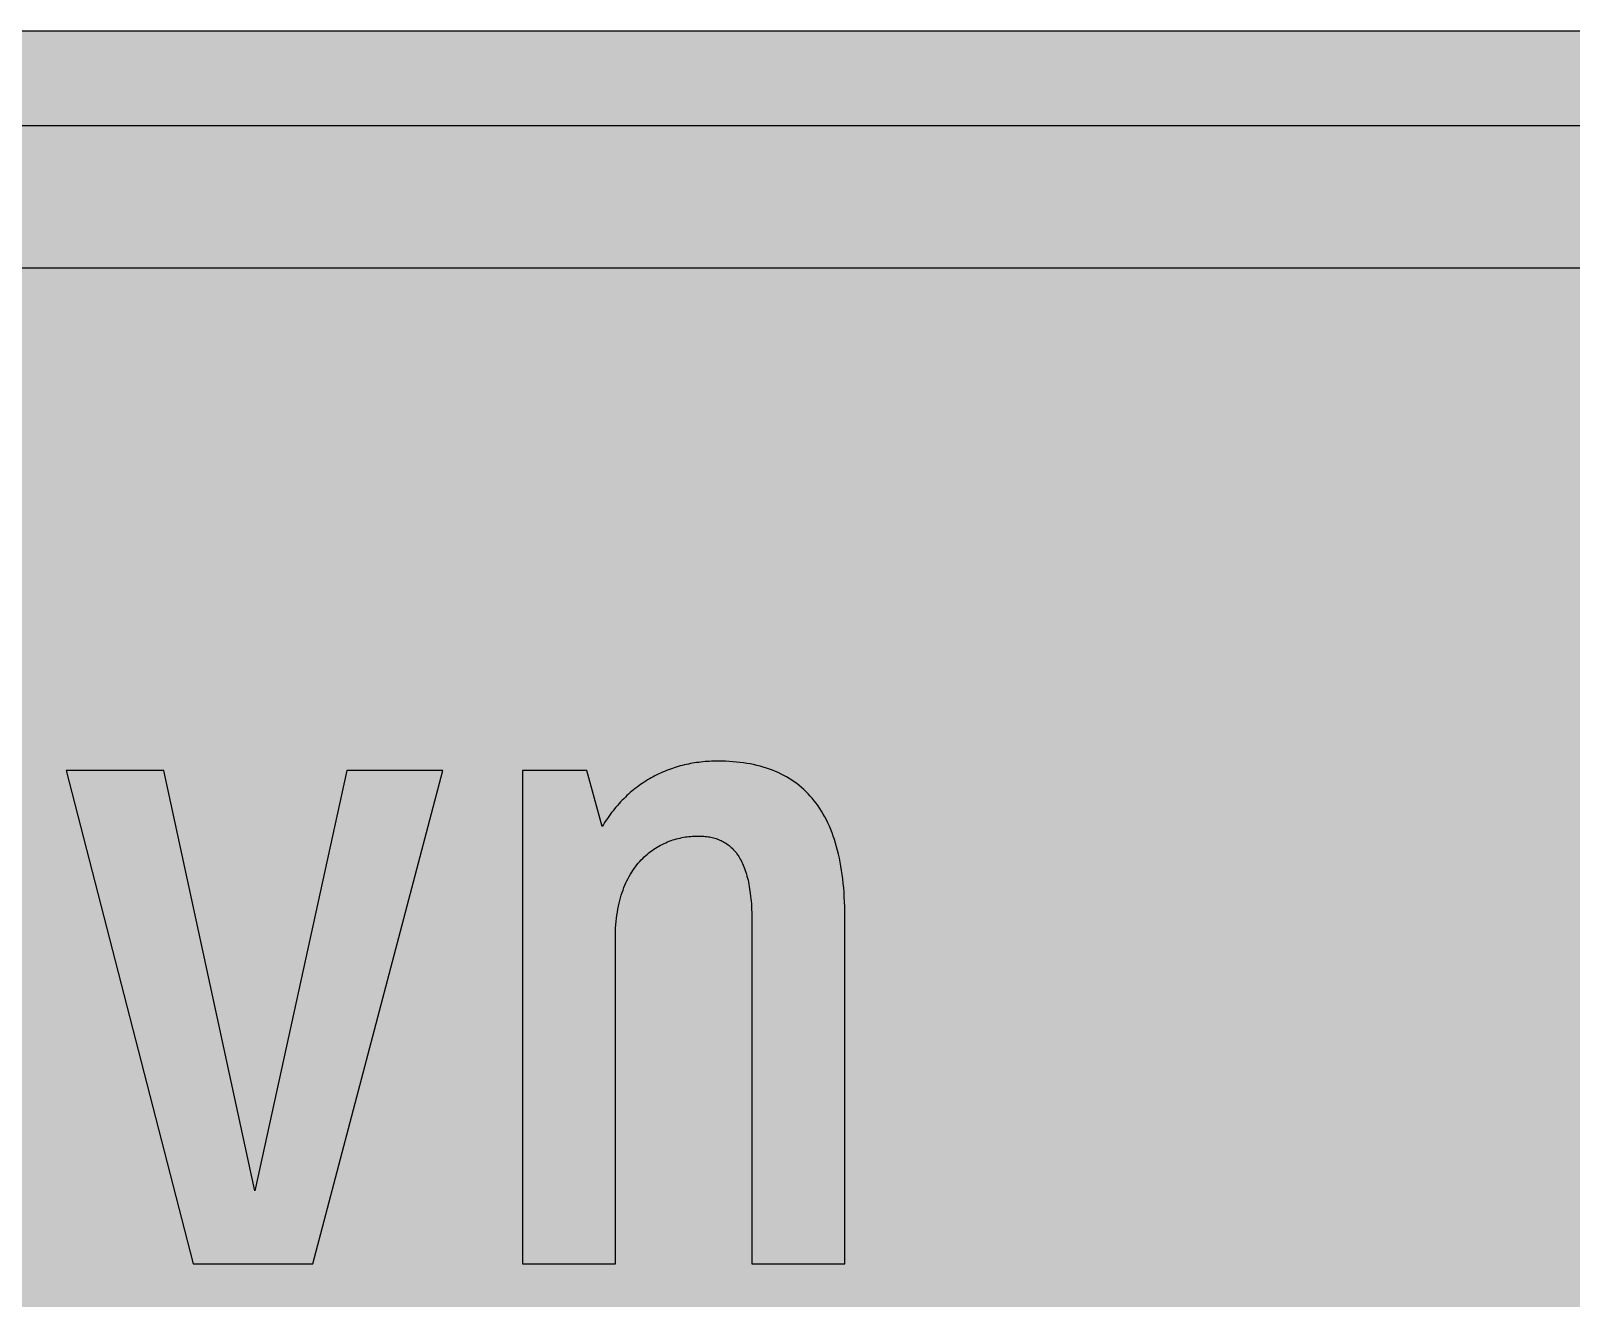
# Model space of a CAD drawing. Header units: millimetres. Extents: x 0 to 212, y 0 to 159.
# Drawn here: x 92.4 to 149.7, y 111.7 to 158.8 of the extents above; entities that cross this region are included whole.
import ezdxf

# ---------------------------------------------------------------- set-up
doc = ezdxf.new("R2010")
doc.units = ezdxf.units.MM

msp = doc.modelspace()

# ---------------------------------------------------------------- hatches: boundary and pattern name
for color, points in [(254, [(14.1633, 0.0536), (13.9878, 0.0533), (13.8125, 0.0559), (13.6373, 0.061), (13.462, 0.0686), (13.2893, 0.0787), (13.114, 0.0914), (12.9413, 0.1041), (12.7686, 0.1219), (12.5959, 0.1397), (12.4231, 0.16), (12.2504, 0.1829), (12.0777, 0.2057), (11.9075, 0.2337), (11.7373, 0.2616), (11.5672, 0.2921), (11.397, 0.3251), (11.2268, 0.3607), (11.0592, 0.3988), (10.8915, 0.4369), (10.7239, 0.4775), (10.5562, 0.5207), (10.3886, 0.5664), (10.2235, 0.6121), (10.0584, 0.6629), (9.8933, 0.7137), (9.7307, 0.7671), (9.5682, 0.8204), (9.4056, 0.8788), (9.2431, 0.9373), (9.083, 0.9982), (8.923, 1.0617), (8.763, 1.1252), (8.6055, 1.1938), (8.4455, 1.2624), (8.2906, 1.331), (8.1331, 1.4046), (7.9781, 1.4783), (7.8232, 1.5545), (7.6708, 1.6332), (7.5184, 1.7145), (7.366, 1.7958), (7.2161, 1.8796), (7.0663, 1.966), (6.919, 2.0523), (6.7716, 2.1438), (6.6243, 2.2352), (6.4795, 2.3266), (6.3348, 2.4232), (6.19, 2.5197), (6.0477, 2.6187), (5.908, 2.7178), (5.7683, 2.8194), (5.6286, 2.9235), (5.4915, 3.0302), (5.3543, 3.1369), (5.2197, 3.2461), (5.0851, 3.3579), (4.953, 3.4722), (4.8209, 3.5865), (4.6914, 3.7033), (4.5644, 3.8202), (4.4348, 3.9395), (4.3104, 4.0615), (4.1859, 4.1859), (4.0615, 4.3104), (3.9395, 4.4348), (3.8202, 4.5618), (3.7033, 4.6914), (3.5865, 4.8209), (3.4722, 4.953), (3.3579, 5.0851), (3.2487, 5.2197), (3.1369, 5.3543), (3.0302, 5.4915), (2.9235, 5.6286), (2.8194, 5.7683), (2.7178, 5.908), (2.6187, 6.0477), (2.5197, 6.19), (2.4232, 6.3348), (2.3266, 6.477), (2.2352, 6.6243), (2.1438, 6.7691), (2.0523, 6.919), (1.966, 7.0663), (1.8796, 7.2161), (1.7958, 7.366), (1.7145, 7.5184), (1.6332, 7.6708), (1.5545, 7.8232), (1.4783, 7.9781), (1.4046, 8.1331), (1.331, 8.2906), (1.2598, 8.4455), (1.1913, 8.603), (1.1252, 8.763), (1.0592, 8.923), (0.9982, 9.083), (0.9373, 9.2431), (0.8763, 9.4056), (0.8204, 9.5682), (0.7645, 9.7307), (0.7112, 9.8933), (0.6604, 10.0584), (0.6121, 10.2235), (0.5639, 10.3911), (0.5207, 10.5562), (0.4775, 10.7239), (0.4343, 10.8915), (0.3962, 11.0592), (0.3607, 11.2268), (0.3251, 11.397), (0.2921, 11.5672), (0.2616, 11.7373), (0.2311, 11.9075), (0.2057, 12.0802), (0.1803, 12.2504), (0.1575, 12.4231), (0.1372, 12.5959), (0.1194, 12.7686), (0.1041, 12.9413), (0.0889, 13.1166), (0.0787, 13.2893), (0.0686, 13.4645), (0.061, 13.6373), (0.0559, 13.8125), (0.0508, 13.9878), (0.0508, 14.163), (0.0522, 144.6925), (0.0508, 144.8664), (0.0559, 145.0416), (0.061, 145.2169), (0.0686, 145.3896), (0.0787, 145.5649), (0.0889, 145.7376), (0.1041, 145.9128), (0.1194, 146.0856), (0.1372, 146.2583), (0.1575, 146.431), (0.1803, 146.6037), (0.2057, 146.7739), (0.2311, 146.9466), (0.2616, 147.1168), (0.2921, 147.287), (0.3251, 147.4572), (0.3607, 147.6248), (0.3962, 147.795), (0.4343, 147.9626), (0.4775, 148.1303), (0.5207, 148.2979), (0.5639, 148.463), (0.6121, 148.6281), (0.6604, 148.7932), (0.7112, 148.9583), (0.7645, 149.1234), (0.8204, 149.286), (0.8763, 149.4485), (0.9373, 149.6111), (0.9982, 149.7711), (1.0592, 149.9311), (1.1252, 150.0911), (1.1913, 150.2486), (1.2598, 150.4061), (1.331, 150.5636), (1.4046, 150.7185), (1.4783, 150.876), (1.5545, 151.0284), (1.6332, 151.1833), (1.7145, 151.3357), (1.7958, 151.4856), (1.8796, 151.638), (1.966, 151.7879), (2.0523, 151.9352), (2.1438, 152.0825), (2.2352, 152.2298), (2.3266, 152.3746), (2.4232, 152.5194), (2.5197, 152.6616), (2.6187, 152.8039), (2.7178, 152.9461), (2.8194, 153.0858), (2.9235, 153.2255), (3.0302, 153.3627), (3.1369, 153.4973), (3.2487, 153.6344), (3.3579, 153.7665), (3.4722, 153.8986), (3.5865, 154.0307), (3.7033, 154.1602), (3.8202, 154.2898), (3.9395, 154.4168), (4.0615, 154.5438), (4.1859, 154.6682), (4.3104, 154.7901), (4.4348, 154.9121), (4.5644, 155.034), (4.6914, 155.1508), (4.8209, 155.2677), (4.953, 155.382), (5.0851, 155.4937), (5.2197, 155.6055), (5.3543, 155.7147), (5.4915, 155.8239), (5.6286, 155.9281), (5.7683, 156.0322), (5.908, 156.1338), (6.0477, 156.2354), (6.19, 156.3345), (6.3348, 156.431), (6.4795, 156.525), (6.6243, 156.6189), (6.7716, 156.7104), (6.919, 156.7993), (7.0663, 156.8882), (7.2161, 156.9745), (7.366, 157.0584), (7.5184, 157.1396), (7.6708, 157.2209), (7.8232, 157.2971), (7.9781, 157.3733), (8.1331, 157.4495), (8.2906, 157.5206), (8.4455, 157.5918), (8.6055, 157.6603), (8.763, 157.7289), (8.923, 157.7924), (9.083, 157.8559), (9.2431, 157.9169), (9.4056, 157.9753), (9.5682, 158.0337), (9.7307, 158.0871), (9.8933, 158.1404), (10.0584, 158.1912), (10.2235, 158.242), (10.3886, 158.2877), (10.5562, 158.3334), (10.7239, 158.3766), (10.8915, 158.4173), (11.0592, 158.4579), (11.2268, 158.4935), (11.397, 158.529), (11.5672, 158.562), (11.7373, 158.5925), (11.9075, 158.6205), (12.0777, 158.6484), (12.2504, 158.6713), (12.4231, 158.6941), (12.5959, 158.7144), (12.7686, 158.7322), (12.9413, 158.75), (13.114, 158.7627), (13.2893, 158.7754), (13.462, 158.7856), (13.6373, 158.7932), (13.8125, 158.7983), (13.9878, 158.8008), (14.163, 158.8033), (197.6078, 158.8036), (197.7822, 158.8008), (197.9574, 158.7983), (198.1327, 158.7932), (198.3054, 158.7856), (198.4807, 158.7754), (198.6534, 158.7627), (198.8287, 158.75), (199.0014, 158.7322), (199.1741, 158.7144), (199.3468, 158.6941), (199.5195, 158.6713), (199.6897, 158.6484), (199.8624, 158.6205), (200.0326, 158.5925), (200.2028, 158.562), (200.373, 158.529), (200.5432, 158.4935), (200.7108, 158.4579), (200.8784, 158.4173), (201.0461, 158.3766), (201.2137, 158.3334), (201.3788, 158.2877), (201.5465, 158.242), (201.7116, 158.1912), (201.8767, 158.1404), (202.0392, 158.0871), (202.2018, 158.0337), (202.3643, 157.9753), (202.5269, 157.9169), (202.6869, 157.8559), (202.8469, 157.7924), (203.007, 157.7289), (203.167, 157.6603), (203.3245, 157.5918), (203.4794, 157.5206), (203.6369, 157.4495), (203.7918, 157.3733), (203.9468, 157.2971), (204.0992, 157.2209), (204.2516, 157.1396), (204.404, 157.0584), (204.5538, 156.9745), (204.7037, 156.8882), (204.8535, 156.7993), (205.0009, 156.7104), (205.1456, 156.6189), (205.293, 156.525), (205.4352, 156.431), (205.58, 156.3345), (205.7222, 156.2354), (205.8619, 156.1338), (206.0016, 156.0322), (206.1413, 155.9281), (206.2785, 155.8239), (206.4156, 155.7147), (206.5503, 155.6055), (206.6849, 155.4937), (206.817, 155.382), (206.949, 155.2677), (207.0786, 155.1508), (207.2081, 155.034), (207.3351, 154.9121), (207.4596, 154.7901), (207.584, 154.6682), (207.7085, 154.5438), (207.8304, 154.4168), (207.9498, 154.2898), (208.0666, 154.1602), (208.1835, 154.0307), (208.2978, 153.8986), (208.4121, 153.7665), (208.5238, 153.6344), (208.6331, 153.4973), (208.7397, 153.3627), (208.8464, 153.2255), (208.9506, 153.0858), (209.0522, 152.9461), (209.1512, 152.8039), (209.2503, 152.6616), (209.3468, 152.5194), (209.4433, 152.3746), (209.5348, 152.2298), (209.6262, 152.0825), (209.7176, 151.9352), (209.804, 151.7879), (209.8904, 151.638), (209.9742, 151.4856), (210.0555, 151.3357), (210.1367, 151.1833), (210.2155, 151.0284), (210.2917, 150.876), (210.3653, 150.7185), (210.439, 150.5636), (210.5076, 150.4061), (210.5762, 150.2486), (210.6447, 150.0911), (210.7082, 149.9311), (210.7717, 149.7711), (210.8327, 149.6111), (210.8911, 149.4485), (210.9495, 149.286), (211.0029, 149.1234), (211.0562, 148.9583), (211.107, 148.7932), (211.1578, 148.6281), (211.2035, 148.463), (211.2493, 148.2979), (211.2924, 148.1303), (211.3331, 147.9626), (211.3712, 147.795), (211.4093, 147.6248), (211.4448, 147.4572), (211.4779, 147.287), (211.5083, 147.1168), (211.5363, 146.9466), (211.5642, 146.7739), (211.5871, 146.6037), (211.6099, 146.431), (211.6303, 146.2583), (211.648, 146.0856), (211.6658, 145.9128), (211.6785, 145.7376), (211.6912, 145.5649), (211.7014, 145.3896), (211.709, 145.2169), (211.7141, 145.0416), (211.7166, 144.8664), (211.7166, 144.6911), (211.7189, 14.1647), (211.7166, 13.9878), (211.7141, 13.8125), (211.709, 13.6373), (211.7014, 13.4645), (211.6912, 13.2893), (211.6785, 13.1166), (211.6658, 12.9413), (211.648, 12.7686), (211.6303, 12.5959), (211.6099, 12.4231), (211.5871, 12.2504), (211.5642, 12.0802), (211.5363, 11.9075), (211.5083, 11.7373), (211.4779, 11.5672), (211.4448, 11.397), (211.4093, 11.2268), (211.3712, 11.0592), (211.3331, 10.8915), (211.2924, 10.7239), (211.2493, 10.5562), (211.2035, 10.3911), (211.1578, 10.2235), (211.107, 10.0584), (211.0562, 9.8933), (211.0029, 9.7307), (210.9495, 9.5682), (210.8911, 9.4056), (210.8327, 9.2431), (210.7717, 9.083), (210.7082, 8.923), (210.6447, 8.763), (210.5762, 8.603), (210.5076, 8.4455), (210.439, 8.2906), (210.3653, 8.1331), (210.2917, 7.9781), (210.2155, 7.8232), (210.1367, 7.6708), (210.0555, 7.5184), (209.9742, 7.366), (209.8904, 7.2161), (209.804, 7.0663), (209.7176, 6.919), (209.6262, 6.7691), (209.5348, 6.6243), (209.4433, 6.477), (209.3468, 6.3348), (209.2503, 6.19), (209.1512, 6.0477), (209.0522, 5.908), (208.9506, 5.7683), (208.8464, 5.6286), (208.7397, 5.4915), (208.6331, 5.3543), (208.5238, 5.2197), (208.4121, 5.0851), (208.2978, 4.953), (208.1835, 4.8209), (208.0666, 4.6914), (207.9498, 4.5618), (207.8304, 4.4348), (207.7085, 4.3104), (207.584, 4.1859), (207.4596, 4.0615), (207.3351, 3.9395), (207.2081, 3.8202), (207.0786, 3.7033), (206.949, 3.5865), (206.817, 3.4722), (206.6849, 3.3579), (206.5503, 3.2461), (206.4156, 3.1369), (206.2785, 3.0302), (206.1413, 2.9235), (206.0016, 2.8194), (205.8619, 2.7178), (205.7222, 2.6187), (205.58, 2.5197), (205.4352, 2.4232), (205.293, 2.3266), (205.1456, 2.2352), (205.0009, 2.1438), (204.8535, 2.0523), (204.7037, 1.966), (204.5538, 1.8796), (204.404, 1.7958), (204.2516, 1.7145), (204.0992, 1.6332), (203.9468, 1.5545), (203.7918, 1.4783), (203.6369, 1.4046), (203.4794, 1.331), (203.3245, 1.2624), (203.167, 1.1938), (203.007, 1.1252), (202.8469, 1.0617), (202.6869, 0.9982), (202.5269, 0.9373), (202.3643, 0.8788), (202.2018, 0.8204), (202.0392, 0.7671), (201.8767, 0.7137), (201.7116, 0.6629), (201.5465, 0.6121), (201.3788, 0.5664), (201.2137, 0.5207), (201.0461, 0.4775), (200.8784, 0.4369), (200.7108, 0.3988), (200.5432, 0.3607), (200.373, 0.3251), (200.2028, 0.2921), (200.0326, 0.2616), (199.8624, 0.2337), (199.6897, 0.2057), (199.5195, 0.1829), (199.3468, 0.16), (199.1741, 0.1397), (199.0014, 0.1219), (198.8287, 0.1041), (198.6534, 0.0914), (198.4807, 0.0787), (198.3054, 0.0686), (198.1327, 0.061), (197.9574, 0.0559), (197.7822, 0.0533), (197.6069, 0.0533)]), (59, [(14.1633, 3.5814), (13.8887, 3.5839), (13.6169, 3.5941), (13.3477, 3.6119), (13.081, 3.6347), (12.8143, 3.6652), (12.5501, 3.7008), (12.2885, 3.7465), (12.0294, 3.7948), (11.7729, 3.8506), (11.5164, 3.9141), (11.2649, 3.9827), (11.016, 4.0564), (10.7671, 4.1351), (10.5232, 4.2215), (10.2819, 4.3129), (10.0432, 4.412), (9.8069, 4.5161), (9.5733, 4.6228), (9.3447, 4.7371), (9.1186, 4.8565), (8.8951, 4.9809), (8.6741, 5.113), (8.4582, 5.2476), (8.2448, 5.3873), (8.0366, 5.5321), (7.8308, 5.682), (7.6276, 5.8369), (7.4295, 5.9969), (7.2365, 6.1595), (7.046, 6.3297), (6.8605, 6.5024), (6.6777, 6.6802), (6.5024, 6.8605), (6.3271, 7.046), (6.1595, 7.2365), (5.9969, 7.432), (5.8369, 7.6302), (5.682, 7.8308), (5.5321, 8.0366), (5.3873, 8.2448), (5.2451, 8.4582), (5.1105, 8.6741), (4.9809, 8.8951), (4.8565, 9.1186), (4.7371, 9.3447), (4.6228, 9.5758), (4.5136, 9.8069), (4.4094, 10.0432), (4.3129, 10.2819), (4.2215, 10.5232), (4.1351, 10.7696), (4.0538, 11.016), (3.9802, 11.2649), (3.9116, 11.5189), (3.8506, 11.7729), (3.7948, 12.0294), (3.744, 12.2911), (3.7008, 12.5527), (3.6627, 12.8143), (3.6322, 13.081), (3.6093, 13.3502), (3.5916, 13.6195), (3.5814, 13.8913), (3.5789, 14.163), (3.58, 144.6925), (3.5814, 144.9654), (3.5916, 145.2347), (3.6093, 145.5064), (3.6322, 145.7731), (3.6627, 146.0398), (3.7008, 146.304), (3.744, 146.5656), (3.7948, 146.8247), (3.8506, 147.0812), (3.9116, 147.3352), (3.9802, 147.5892), (4.0538, 147.8382), (4.1351, 148.0845), (4.2215, 148.3309), (4.3129, 148.5722), (4.4094, 148.811), (4.5136, 149.0472), (4.6228, 149.2783), (4.7371, 149.5095), (4.8565, 149.7355), (4.9809, 149.9591), (5.1105, 150.1775), (5.2451, 150.3959), (5.3873, 150.6093), (5.5321, 150.8176), (5.682, 151.0233), (5.8369, 151.224), (5.9969, 151.4221), (6.1595, 151.6177), (6.3271, 151.8056), (6.5024, 151.9936), (6.6777, 152.1739), (6.8605, 152.3517), (7.046, 152.5245), (7.2365, 152.6946), (7.4295, 152.8572), (7.6276, 153.0172), (7.8308, 153.1722), (8.0366, 153.322), (8.2448, 153.4668), (8.4582, 153.6065), (8.6741, 153.7411), (8.8951, 153.8732), (9.1186, 153.9977), (9.3447, 154.117), (9.5733, 154.2313), (9.8069, 154.3406), (10.0432, 154.4422), (10.2819, 154.5412), (10.5232, 154.6327), (10.7671, 154.719), (11.016, 154.7978), (11.2649, 154.874), (11.5164, 154.9425), (11.7729, 155.0035), (12.0294, 155.0594), (12.2885, 155.1102), (12.5501, 155.1534), (12.8143, 155.1889), (13.081, 155.2194), (13.3477, 155.2448), (13.6169, 155.26), (13.8887, 155.2702), (14.163, 155.2753), (197.6078, 155.2758), (197.8787, 155.2702), (198.1505, 155.26), (198.4197, 155.2448), (198.689, 155.2194), (198.9557, 155.1889), (199.2173, 155.1534), (199.4789, 155.1102), (199.7405, 155.0594), (199.9971, 155.0035), (200.2511, 154.9425), (200.5051, 154.874), (200.754, 154.7978), (201.0004, 154.719), (201.2467, 154.6327), (201.488, 154.5412), (201.7268, 154.4422), (201.963, 154.3406), (202.1942, 154.2313), (202.4253, 154.117), (202.6514, 153.9977), (202.8749, 153.8732), (203.0959, 153.7411), (203.3118, 153.6065), (203.5251, 153.4668), (203.7334, 153.322), (203.9391, 153.1722), (204.1398, 153.0172), (204.3379, 152.8572), (204.5335, 152.6946), (204.724, 152.5245), (204.9094, 152.3517), (205.0898, 152.1739), (205.2676, 151.9936), (205.4403, 151.8056), (205.6105, 151.6177), (205.773, 151.4221), (205.933, 151.224), (206.088, 151.0233), (206.2378, 150.8176), (206.3826, 150.6093), (206.5223, 150.3959), (206.6569, 150.1775), (206.789, 149.9591), (206.9135, 149.7355), (207.0329, 149.5095), (207.1472, 149.2783), (207.2538, 149.0472), (207.358, 148.811), (207.457, 148.5722), (207.5485, 148.3309), (207.6348, 148.0845), (207.7136, 147.8382), (207.7872, 147.5892), (207.8558, 147.3352), (207.9193, 147.0812), (207.9752, 146.8247), (208.0235, 146.5656), (208.0692, 146.304), (208.1047, 146.0398), (208.1352, 145.7731), (208.1581, 145.5064), (208.1759, 145.2347), (208.186, 144.9654), (208.1911, 144.6911), (208.1911, 14.1647), (208.186, 13.8913), (208.1759, 13.6195), (208.1581, 13.3502), (208.1352, 13.081), (208.1047, 12.8143), (208.0692, 12.5527), (208.0235, 12.2911), (207.9752, 12.0294), (207.9193, 11.7729), (207.8558, 11.5189), (207.7872, 11.2649), (207.7136, 11.016), (207.6348, 10.7696), (207.5485, 10.5232), (207.457, 10.2819), (207.358, 10.0432), (207.2538, 9.8069), (207.1472, 9.5758), (207.0329, 9.3447), (206.9135, 9.1186), (206.789, 8.8951), (206.6569, 8.6741), (206.5223, 8.4582), (206.3826, 8.2448), (206.2378, 8.0366), (206.088, 7.8308), (205.933, 7.6302), (205.773, 7.432), (205.6105, 7.2365), (205.4403, 7.046), (205.2676, 6.8605), (205.0898, 6.6802), (204.9094, 6.5024), (204.724, 6.3297), (204.5335, 6.1595), (204.3379, 5.9969), (204.1398, 5.8369), (203.9391, 5.682), (203.7334, 5.5321), (203.5251, 5.3873), (203.3118, 5.2476), (203.0959, 5.113), (202.8749, 4.9809), (202.6514, 4.8565), (202.4253, 4.7371), (202.1942, 4.6228), (201.963, 4.5161), (201.7268, 4.412), (201.488, 4.3129), (201.2467, 4.2215), (201.0004, 4.1351), (200.754, 4.0564), (200.5051, 3.9827), (200.2511, 3.9141), (199.9971, 3.8506), (199.7405, 3.7948), (199.4789, 3.7465), (199.2173, 3.7008), (198.9557, 3.6652), (198.689, 3.6347), (198.4197, 3.6119), (198.1505, 3.5941), (197.8787, 3.5839), (197.6069, 3.5789)]), (254, [(14.1633, 8.8731), (14.0259, 8.8748), (13.8887, 8.8798), (13.7541, 8.8875), (13.622, 8.9002), (13.4874, 8.9154), (13.3553, 8.9332), (13.2258, 8.9535), (13.0962, 8.9789), (12.9667, 9.0068), (12.8397, 9.0373), (12.7127, 9.0729), (12.5882, 9.1084), (12.4663, 9.1491), (12.3419, 9.1923), (12.2225, 9.238), (12.1031, 9.2888), (11.9837, 9.3396), (11.8694, 9.3929), (11.7526, 9.4513), (11.6408, 9.5098), (11.5291, 9.5733), (11.4198, 9.6368), (11.3106, 9.7053), (11.2039, 9.7765), (11.0998, 9.8476), (10.9957, 9.9238), (10.8966, 10), (10.7975, 10.0787), (10.6985, 10.1625), (10.6045, 10.2464), (10.5105, 10.3327), (10.4216, 10.4216), (10.3327, 10.5131), (10.2464, 10.6045), (10.16, 10.701), (10.0787, 10.7975), (10, 10.8966), (9.9212, 10.9982), (9.8476, 11.0998), (9.7739, 11.2039), (9.7053, 11.3106), (9.6368, 11.4198), (9.5707, 11.5291), (9.5098, 11.6408), (9.4488, 11.7551), (9.3929, 11.8694), (9.337, 11.9863), (9.2862, 12.1031), (9.238, 12.2225), (9.1923, 12.3444), (9.1491, 12.4663), (9.1084, 12.5908), (9.0703, 12.7152), (9.0373, 12.8397), (9.0068, 12.9692), (8.9789, 13.0962), (8.9535, 13.2258), (8.9306, 13.3579), (8.9129, 13.4899), (8.8976, 13.622), (8.8849, 13.7566), (8.8773, 13.8913), (8.8722, 14.0259), (8.8697, 14.163), (8.8717, 144.6925), (8.8722, 144.8283), (8.8773, 144.9629), (8.8849, 145.0975), (8.8976, 145.2321), (8.9129, 145.3642), (8.9306, 145.4963), (8.9535, 145.6284), (8.9789, 145.7579), (9.0068, 145.8849), (9.0373, 146.0144), (9.0703, 146.1389), (9.1084, 146.2634), (9.1491, 146.3878), (9.1923, 146.5097), (9.238, 146.6317), (9.2862, 146.751), (9.337, 146.8679), (9.3929, 146.9847), (9.4488, 147.099), (9.5098, 147.2133), (9.5707, 147.3251), (9.6368, 147.4343), (9.7053, 147.5435), (9.7739, 147.6502), (9.8476, 147.7543), (9.9212, 147.8559), (10, 147.9575), (10.0787, 148.0566), (10.16, 148.1531), (10.2464, 148.2496), (10.3327, 148.3411), (10.4216, 148.4325), (10.5105, 148.5214), (10.6045, 148.6078), (10.6985, 148.6916), (10.7975, 148.7754), (10.8966, 148.8542), (10.9957, 148.9304), (11.0998, 149.0066), (11.2039, 149.0777), (11.3106, 149.1488), (11.4198, 149.2174), (11.5291, 149.2809), (11.6408, 149.3444), (11.7526, 149.4028), (11.8694, 149.4612), (11.9837, 149.5146), (12.1031, 149.5679), (12.2225, 149.6162), (12.3419, 149.6619), (12.4663, 149.7051), (12.5882, 149.7457), (12.7127, 149.7813), (12.8397, 149.8168), (12.9667, 149.8473), (13.0962, 149.8752), (13.2258, 149.9006), (13.3553, 149.921), (13.4874, 149.9413), (13.622, 149.9565), (13.7541, 149.9667), (13.8887, 149.9768), (14.0259, 149.9819), (14.163, 149.9819), (197.6078, 149.9842), (197.7441, 149.9819), (197.8787, 149.9768), (198.0133, 149.9667), (198.1479, 149.9565), (198.28, 149.9413), (198.4121, 149.921), (198.5442, 149.9006), (198.6737, 149.8752), (198.8007, 149.8473), (198.9303, 149.8168), (199.0547, 149.7813), (199.1792, 149.7457), (199.3036, 149.7051), (199.4256, 149.6619), (199.5475, 149.6162), (199.6669, 149.5679), (199.7837, 149.5146), (199.9005, 149.4612), (200.0148, 149.4028), (200.1291, 149.3444), (200.2409, 149.2809), (200.3501, 149.2174), (200.4593, 149.1488), (200.566, 149.0777), (200.6702, 149.0066), (200.7718, 148.9304), (200.8734, 148.8542), (200.9724, 148.7754), (201.0689, 148.6916), (201.1655, 148.6078), (201.2569, 148.5214), (201.3483, 148.4325), (201.4372, 148.3411), (201.5236, 148.2496), (201.6074, 148.1531), (201.6912, 148.0566), (201.77, 147.9575), (201.8462, 147.8559), (201.9224, 147.7543), (201.9935, 147.6502), (202.0646, 147.5435), (202.1332, 147.4343), (202.1967, 147.3251), (202.2602, 147.2133), (202.3186, 147.099), (202.377, 146.9847), (202.4304, 146.8679), (202.4812, 146.751), (202.532, 146.6317), (202.5777, 146.5097), (202.6209, 146.3878), (202.6615, 146.2634), (202.6971, 146.1389), (202.7326, 146.0144), (202.7631, 145.8849), (202.7911, 145.7579), (202.8165, 145.6284), (202.8368, 145.4963), (202.8546, 145.3642), (202.8698, 145.2321), (202.8825, 145.0975), (202.8901, 144.9629), (202.8952, 144.8283), (202.8977, 144.6911), (202.8994, 14.1647), (202.8952, 14.0259), (202.8901, 13.8913), (202.8825, 13.7566), (202.8698, 13.622), (202.8546, 13.4899), (202.8368, 13.3579), (202.8165, 13.2258), (202.7911, 13.0962), (202.7631, 12.9692), (202.7326, 12.8397), (202.6971, 12.7152), (202.6615, 12.5908), (202.6209, 12.4663), (202.5777, 12.3444), (202.532, 12.2225), (202.4812, 12.1031), (202.4304, 11.9863), (202.377, 11.8694), (202.3186, 11.7551), (202.2602, 11.6408), (202.1967, 11.5291), (202.1332, 11.4198), (202.0646, 11.3106), (201.9935, 11.2039), (201.9224, 11.0998), (201.8462, 10.9982), (201.77, 10.8966), (201.6912, 10.7975), (201.6074, 10.701), (201.5236, 10.6045), (201.4372, 10.5131), (201.3483, 10.4216), (201.2569, 10.3327), (201.1655, 10.2464), (201.0689, 10.1625), (200.9724, 10.0787), (200.8734, 10), (200.7718, 9.9238), (200.6702, 9.8476), (200.566, 9.7765), (200.4593, 9.7053), (200.3501, 9.6368), (200.2409, 9.5733), (200.1291, 9.5098), (200.0148, 9.4513), (199.9005, 9.3929), (199.7837, 9.3396), (199.6669, 9.2888), (199.5475, 9.238), (199.4256, 9.1923), (199.3036, 9.1491), (199.1792, 9.1084), (199.0547, 9.0729), (198.9303, 9.0373), (198.8007, 9.0068), (198.6737, 8.9789), (198.5442, 8.9535), (198.4121, 8.9332), (198.28, 8.9154), (198.1479, 8.9002), (198.0133, 8.8875), (197.8787, 8.8798), (197.7441, 8.8748), (197.6069, 8.8722)]), (59, [(107.7034, 131.2855), (104.1396, 131.2855), (100.7181, 115.6585), (97.3307, 131.2855), (93.6985, 131.2855), (98.425, 112.9425), (102.8707, 112.9425)]), (59, [(122.6605, 112.9425), (122.6605, 125.8531), (122.6591, 126.0399), (122.6541, 126.2228), (122.649, 126.4031), (122.6388, 126.5809), (122.6287, 126.7536), (122.616, 126.9238), (122.6007, 127.0914), (122.5829, 127.2565), (122.5626, 127.4166), (122.5398, 127.574), (122.5144, 127.729), (122.4864, 127.8788), (122.4559, 128.0287), (122.4229, 128.1735), (122.3899, 128.3132), (122.3518, 128.4529), (122.3137, 128.5875), (122.2705, 128.7196), (122.2273, 128.8491), (122.1816, 128.9761), (122.1334, 129.098), (122.0826, 129.22), (122.0292, 129.3368), (121.9733, 129.4511), (121.9149, 129.5603), (121.854, 129.6695), (121.793, 129.7737), (121.727, 129.8753), (121.6609, 129.9743), (121.5923, 130.0709), (121.5212, 130.1623), (121.4476, 130.2537), (121.3714, 130.3401), (121.2926, 130.4239), (121.2113, 130.5052), (121.1301, 130.5839), (121.0437, 130.6576), (120.9573, 130.7313), (120.8684, 130.7998), (120.777, 130.8684), (120.683, 130.9319), (120.5865, 130.9929), (120.49, 131.0513), (120.3884, 131.1046), (120.2868, 131.158), (120.1826, 131.2088), (120.076, 131.2545), (119.9667, 131.2977), (119.855, 131.3409), (119.7407, 131.379), (119.6264, 131.4145), (119.5095, 131.4475), (119.3876, 131.478), (119.2657, 131.506), (119.1438, 131.5314), (119.0168, 131.5542), (118.8898, 131.572), (118.7577, 131.5898), (118.6256, 131.605), (118.491, 131.6152), (118.3538, 131.6253), (118.2167, 131.633), (118.0744, 131.6355), (117.9322, 131.638), (117.8535, 131.6355), (117.7747, 131.6355), (117.696, 131.633), (117.6172, 131.6279), (117.5385, 131.6228), (117.4598, 131.6177), (117.381, 131.6101), (117.3023, 131.6025), (117.2261, 131.5923), (117.1473, 131.5822), (117.0711, 131.5695), (116.9949, 131.5568), (116.9187, 131.5441), (116.84, 131.5288), (116.7663, 131.5136), (116.6901, 131.4958), (116.6139, 131.4755), (116.5403, 131.4577), (116.4641, 131.4348), (116.3904, 131.4145), (116.3168, 131.3917), (116.2431, 131.3663), (116.1694, 131.3409), (116.0958, 131.3129), (116.0247, 131.285), (115.951, 131.257), (115.8799, 131.2266), (115.8088, 131.1935), (115.7376, 131.1605), (115.6691, 131.1275), (115.5979, 131.0919), (115.5294, 131.0564), (115.4608, 131.0183), (115.3922, 130.9776), (115.3236, 130.937), (115.2576, 130.8964), (115.1915, 130.8532), (115.123, 130.81), (115.0595, 130.7643), (114.9934, 130.7186), (114.9299, 130.6703), (114.8664, 130.6195), (114.8029, 130.5712), (114.7394, 130.5179), (114.6759, 130.4646), (114.615, 130.4112), (114.554, 130.3553), (114.4956, 130.2969), (114.4346, 130.2385), (114.3762, 130.1801), (114.3178, 130.1191), (114.2619, 130.0556), (114.2035, 129.9921), (114.1476, 129.9286), (114.0917, 129.8626), (114.0384, 129.794), (113.985, 129.7254), (113.9317, 129.6543), (113.8784, 129.5832), (113.8276, 129.5095), (113.7768, 129.4359), (113.726, 129.3597), (113.6777, 129.2809), (113.6294, 129.2022), (113.0653, 131.2855), (110.666, 131.2855), (110.666, 112.9425), (114.1236, 112.9425), (114.1236, 125.0414), (114.1247, 125.1737), (114.1273, 125.3033), (114.1324, 125.4303), (114.1425, 125.5547), (114.1527, 125.6767), (114.1654, 125.7935), (114.1806, 125.9103), (114.1984, 126.0246), (114.2162, 126.1364), (114.239, 126.2431), (114.2619, 126.3498), (114.2873, 126.4539), (114.3152, 126.553), (114.3432, 126.652), (114.3762, 126.7485), (114.4092, 126.8425), (114.4422, 126.9314), (114.4803, 127.0203), (114.5184, 127.1067), (114.5565, 127.1905), (114.5972, 127.2718), (114.6404, 127.3505), (114.6861, 127.4267), (114.7318, 127.5029), (114.7775, 127.574), (114.8258, 127.6426), (114.8766, 127.7112), (114.9274, 127.7772), (114.9782, 127.8407), (115.0315, 127.9017), (115.0849, 127.9601), (115.1407, 128.016), (115.1966, 128.0719), (115.255, 128.1252), (115.3135, 128.176), (115.3719, 128.2243), (115.4328, 128.27), (115.4913, 128.3157), (115.5548, 128.3589), (115.6157, 128.3995), (115.6792, 128.4376), (115.7427, 128.4732), (115.8062, 128.5088), (115.8697, 128.5418), (115.9358, 128.5748), (115.9993, 128.6027), (116.0653, 128.6307), (116.1313, 128.6561), (116.1974, 128.6815), (116.2634, 128.7043), (116.3295, 128.7247), (116.398, 128.745), (116.4641, 128.7602), (116.5301, 128.778), (116.5987, 128.7907), (116.6647, 128.8034), (116.7308, 128.8161), (116.7968, 128.8237), (116.8629, 128.8313), (116.9289, 128.839), (116.9949, 128.844), (117.061, 128.8466), (117.127, 128.8491), (117.1905, 128.8517), (117.2464, 128.8491), (117.3023, 128.8491), (117.3582, 128.8466), (117.4115, 128.8415), (117.4648, 128.8364), (117.5182, 128.8313), (117.5715, 128.8237), (117.6223, 128.8161), (117.6731, 128.8059), (117.7239, 128.7958), (117.7722, 128.7831), (117.823, 128.7678), (117.8712, 128.7551), (117.9195, 128.7374), (117.9652, 128.7196), (118.0109, 128.7018), (118.0567, 128.6815), (118.1024, 128.6586), (118.1456, 128.6358), (118.1887, 128.6104), (118.2319, 128.585), (118.2726, 128.557), (118.3157, 128.5291), (118.3538, 128.4961), (118.3945, 128.4656), (118.4326, 128.43), (118.4707, 128.3945), (118.5062, 128.3564), (118.5443, 128.3183), (118.5799, 128.2776), (118.6129, 128.2344), (118.6459, 128.1887), (118.679, 128.143), (118.712, 128.0947), (118.7425, 128.0439), (118.7704, 127.9931), (118.8009, 127.9373), (118.8288, 127.8839), (118.8568, 127.8255), (118.8822, 127.7645), (118.9076, 127.7036), (118.9304, 127.6401), (118.9558, 127.574), (118.9761, 127.5055), (118.999, 127.4369), (119.0193, 127.3632), (119.0371, 127.2896), (119.0574, 127.2134), (119.0727, 127.1346), (119.0904, 127.0533), (119.1057, 126.9721), (119.1184, 126.8857), (119.1311, 126.7968), (119.1438, 126.7079), (119.1539, 126.6165), (119.1641, 126.5199), (119.1743, 126.4234), (119.1819, 126.3244), (119.187, 126.2228), (119.192, 126.1186), (119.1971, 126.0119), (119.1997, 125.9027), (119.2022, 125.791), (119.2022, 125.6767), (119.2029, 112.9425)])]:
    msp.add_hatch(color=color).paths.add_polyline_path(points)
h = msp.add_hatch(color=59)
h.paths.add_polyline_path([(138.6776, 120.9502), (138.6776, 122.9607), (138.6764, 123.2179), (138.6713, 123.4745), (138.6662, 123.7259), (138.6586, 123.9749), (138.6484, 124.2212), (138.6357, 124.4625), (138.6205, 124.6988), (138.6053, 124.9324), (138.5849, 125.1636), (138.5621, 125.3896), (138.5367, 125.6106), (138.5113, 125.8291), (138.4808, 126.045), (138.4478, 126.2558), (138.4122, 126.4641), (138.3767, 126.6673), (138.336, 126.8654), (138.2928, 127.0635), (138.2471, 127.254), (138.1989, 127.442), (138.1455, 127.6274), (138.0922, 127.8052), (138.0338, 127.983), (137.9753, 128.1557), (137.9118, 128.3233), (137.8458, 128.4884), (137.7772, 128.6485), (137.7036, 128.8034), (137.6274, 128.9558), (137.5512, 129.1031), (137.4673, 129.2479), (137.3835, 129.3876), (137.2946, 129.5248), (137.2032, 129.6568), (137.1092, 129.7838), (137.0127, 129.9083), (136.9111, 130.0277), (136.8069, 130.142), (136.6977, 130.2537), (136.586, 130.3604), (136.4717, 130.4646), (136.3523, 130.5636), (136.2304, 130.6576), (136.1034, 130.7465), (135.9738, 130.8329), (135.8417, 130.9141), (135.7046, 130.9929), (135.5649, 131.064), (135.4201, 131.1326), (135.2728, 131.1986), (135.1204, 131.257), (134.9654, 131.3129), (134.8054, 131.3663), (134.6429, 131.412), (134.4752, 131.4552), (134.3025, 131.4933), (134.1272, 131.5263), (133.9469, 131.5568), (133.764, 131.5796), (133.5761, 131.5999), (133.3856, 131.6177), (133.1874, 131.6279), (132.9893, 131.6355), (132.7836, 131.638), (132.5829, 131.6355), (132.3848, 131.6279), (132.1892, 131.6177), (131.9987, 131.6025), (131.8108, 131.5822), (131.6253, 131.5568), (131.445, 131.5288), (131.2672, 131.4958), (131.0919, 131.4577), (130.9218, 131.4145), (130.7541, 131.3663), (130.589, 131.3155), (130.429, 131.2596), (130.2715, 131.1986), (130.1166, 131.1326), (129.9667, 131.0615), (129.8194, 130.9853), (129.6746, 130.9065), (129.5349, 130.8202), (129.3978, 130.7313), (129.2631, 130.6373), (129.1311, 130.5382), (129.0041, 130.4341), (128.8796, 130.3249), (128.7577, 130.2131), (128.6408, 130.0937), (128.5265, 129.9693), (128.4148, 129.8423), (128.3056, 129.7076), (128.2014, 129.5705), (128.0998, 129.4257), (128.0008, 129.2784), (127.9042, 129.126), (127.8128, 128.966), (127.7239, 128.8034), (127.6375, 128.6358), (127.5537, 128.4605), (127.475, 128.2827), (127.3962, 128.0973), (127.3226, 127.9093), (127.254, 127.7137), (127.1854, 127.5156), (127.1219, 127.3099), (127.061, 127.0991), (127.0025, 126.8832), (126.9467, 126.6647), (126.8959, 126.4387), (126.8451, 126.205), (126.7993, 125.9688), (126.7562, 125.7275), (126.7181, 125.4785), (126.68, 125.2271), (126.6469, 124.968), (126.6165, 124.7038), (126.5885, 124.4346), (126.5631, 124.1603), (126.5403, 123.8809), (126.5225, 123.5939), (126.5047, 123.3018), (126.492, 123.0046), (126.4818, 122.7023), (126.4742, 122.395), (126.4717, 122.08), (126.4691, 121.76), (126.4717, 121.4069), (126.4793, 121.064), (126.492, 120.7287), (126.5072, 120.4011), (126.5301, 120.0836), (126.5555, 119.7737), (126.586, 119.4714), (126.6215, 119.1793), (126.6622, 118.8923), (126.7054, 118.6155), (126.7536, 118.3462), (126.8044, 118.0846), (126.8603, 117.8306), (126.9213, 117.5842), (126.9848, 117.3455), (127.0533, 117.1118), (127.1245, 116.8883), (127.2007, 116.6698), (127.2794, 116.459), (127.3607, 116.2558), (127.447, 116.0602), (127.5359, 115.8697), (127.6274, 115.6868), (127.7239, 115.509), (127.823, 115.3389), (127.9246, 115.1738), (128.0287, 115.0163), (128.1379, 114.8664), (128.2471, 114.7191), (128.3614, 114.5794), (128.4757, 114.4448), (128.5951, 114.3178), (128.717, 114.1933), (128.839, 114.0765), (128.966, 113.9647), (129.093, 113.858), (129.225, 113.7564), (129.3571, 113.6599), (129.4917, 113.5685), (129.6289, 113.4821), (129.7686, 113.3983), (129.9083, 113.3221), (130.0505, 113.2484), (130.1953, 113.1799), (130.3401, 113.1164), (130.4874, 113.0579), (130.6347, 113.0021), (130.7846, 112.9487), (130.937, 112.903), (131.0894, 112.8573), (131.2443, 112.8192), (131.3967, 112.7811), (131.5542, 112.7481), (131.7117, 112.7201), (131.8692, 112.6922), (132.0267, 112.6693), (132.1867, 112.649), (132.3442, 112.6338), (132.5067, 112.6185), (132.6667, 112.6084), (132.8268, 112.5982), (132.9893, 112.5931), (133.1519, 112.5906), (133.3119, 112.588), (133.4033, 112.588), (133.4948, 112.5906), (133.5862, 112.5931), (133.6751, 112.5957), (133.7666, 112.6007), (133.858, 112.6058), (133.9494, 112.6134), (134.0383, 112.6211), (134.1298, 112.6287), (134.2187, 112.6363), (134.3101, 112.6465), (134.399, 112.6566), (134.4879, 112.6693), (134.5768, 112.682), (134.6657, 112.6947), (134.7546, 112.7074), (134.8435, 112.7227), (134.9299, 112.7379), (135.0188, 112.7531), (135.1051, 112.7709), (135.194, 112.7887), (135.2804, 112.8065), (135.3642, 112.8243), (135.4506, 112.8446), (135.5369, 112.8624), (135.6208, 112.8827), (135.7046, 112.903), (135.7884, 112.9259), (135.8722, 112.9487), (135.9535, 112.969), (136.0373, 112.9919), (136.1186, 113.0173), (136.1973, 113.0402), (136.2786, 113.063), (136.3574, 113.0884), (136.4361, 113.1138), (136.5148, 113.1392), (136.591, 113.1646), (136.6672, 113.19), (136.7434, 113.218), (136.8196, 113.2434), (136.8933, 113.2713), (136.967, 113.2967), (137.0406, 113.3246), (137.1117, 113.3526), (137.1829, 113.3805), (137.2514, 113.4085), (137.3226, 113.4364), (137.3886, 113.4643), (137.4572, 113.4923), (137.5232, 113.5228), (137.5893, 113.5507), (137.6528, 113.5786), (137.7163, 113.6066), (137.7772, 113.6371), (137.8382, 113.665), (137.8991, 113.6929), (137.9576, 113.7234), (138.016, 113.7514), (138.0719, 113.7793), (138.1277, 113.8072), (138.1836, 113.8377), (138.237, 113.8657), (138.2878, 113.8936), (137.2665, 116.4703), (137.2032, 116.4387), (137.1422, 116.4107), (137.0813, 116.3828), (137.0203, 116.3523), (136.9593, 116.3244), (136.8984, 116.299), (136.8374, 116.271), (136.7765, 116.2431), (136.7155, 116.2177), (136.6545, 116.1923), (136.5961, 116.1669), (136.5352, 116.1415), (136.4742, 116.1186), (136.4132, 116.0932), (136.3548, 116.0704), (136.2939, 116.0475), (136.2329, 116.0247), (136.1719, 116.0018), (136.1135, 115.9789), (136.0526, 115.9586), (135.9941, 115.9383), (135.9332, 115.918), (135.8748, 115.8977), (135.8138, 115.8773), (135.7554, 115.857), (135.697, 115.8392), (135.636, 115.8215), (135.5776, 115.8037), (135.5192, 115.7859), (135.4607, 115.7681), (135.3998, 115.7529), (135.3414, 115.7376), (135.2829, 115.7224), (135.2245, 115.7072), (135.1661, 115.6919), (135.1077, 115.6767), (135.0493, 115.664), (134.9908, 115.6513), (134.9324, 115.6386), (134.8765, 115.6259), (134.8181, 115.6132), (134.7597, 115.603), (134.7038, 115.5929), (134.6454, 115.5827), (134.587, 115.5725), (134.5311, 115.5624), (134.4727, 115.5548), (134.4168, 115.5471), (134.3609, 115.537), (134.3025, 115.5319), (134.2466, 115.5243), (134.1907, 115.5167), (134.1349, 115.5116), (134.079, 115.5065), (134.0231, 115.5014), (133.9672, 115.4963), (133.9113, 115.4938), (133.8555, 115.4913), (133.7996, 115.4862), (133.7437, 115.4862), (133.6904, 115.4836), (133.6345, 115.4811), (133.5786, 115.4811), (133.5253, 115.4811), (133.4338, 115.4811), (133.3424, 115.4811), (133.2509, 115.4836), (133.1595, 115.4862), (133.0706, 115.4887), (132.9842, 115.4913), (132.8953, 115.4963), (132.809, 115.504), (132.7226, 115.5116), (132.6388, 115.5192), (132.555, 115.5294), (132.4712, 115.5421), (132.3899, 115.5548), (132.3086, 115.57), (132.2273, 115.5878), (132.1486, 115.6056), (132.0698, 115.6284), (131.9936, 115.6513), (131.9174, 115.6767), (131.8438, 115.7046), (131.7701, 115.7351), (131.6965, 115.7681), (131.6253, 115.8037), (131.5542, 115.8443), (131.4856, 115.885), (131.4171, 115.9307), (131.351, 115.9789), (131.2875, 116.0297), (131.2215, 116.0856), (131.1605, 116.144), (131.097, 116.205), (131.0386, 116.271), (130.9776, 116.3396), (130.9218, 116.4133), (130.8659, 116.4895), (130.81, 116.5708), (130.7567, 116.6571), (130.7059, 116.746), (130.6551, 116.84), (130.6068, 116.9391), (130.5585, 117.0432), (130.5128, 117.1524), (130.4696, 117.2642), (130.4265, 117.3836), (130.3858, 117.5055), (130.3452, 117.635), (130.3071, 117.7671), (130.2715, 117.9068), (130.236, 118.0516), (130.2029, 118.2014), (130.1725, 118.3564), (130.142, 118.5189), (130.114, 118.6866), (130.0886, 118.8593), (130.0632, 119.0396), (130.0404, 119.2251), (130.0201, 119.4181), (130.0023, 119.6162), (129.9845, 119.822), (129.9693, 120.0328), (129.9566, 120.2512), (129.9439, 120.4773), (129.9337, 120.7084), (129.9261, 120.9497)])
edge = h.paths.add_edge_path(flags=16)
edge.add_line((132.7146, 128.8517), (132.8039, 128.8491))
edge.add_line((132.8039, 128.8491), (132.8928, 128.8466))
edge.add_line((132.8928, 128.8466), (132.9792, 128.844))
edge.add_line((132.9792, 128.844), (133.063, 128.8364))
edge.add_line((133.063, 128.8364), (133.1468, 128.8288))
edge.add_line((133.1468, 128.8288), (133.2281, 128.8186))
edge.add_line((133.2281, 128.8186), (133.3068, 128.8085))
edge.add_line((133.3068, 128.8085), (133.383, 128.7958))
edge.add_line((133.383, 128.7958), (133.4592, 128.7805))
edge.add_line((133.4592, 128.7805), (133.5354, 128.7628))
edge.add_line((133.5354, 128.7628), (133.6065, 128.7424))
edge.add_line((133.6065, 128.7424), (133.6777, 128.7196))
edge.add_line((133.6777, 128.7196), (133.7488, 128.6967))
edge.add_line((133.7488, 128.6967), (133.8148, 128.6713))
edge.add_line((133.8148, 128.6713), (133.8809, 128.6434))
edge.add_line((133.8809, 128.6434), (133.9469, 128.6104))
edge.add_line((133.9469, 128.6104), (134.0104, 128.5773))
edge.add_line((134.0104, 128.5773), (134.0714, 128.5418))
edge.add_line((134.0714, 128.5418), (134.1298, 128.5037))
edge.add_line((134.1298, 128.5037), (134.1882, 128.463))
edge.add_line((134.1882, 128.463), (134.2466, 128.4199))
edge.add_line((134.2466, 128.4199), (134.3, 128.3741))
edge.add_line((134.3, 128.3741), (134.3558, 128.3259))
edge.add_line((134.3558, 128.3259), (134.4066, 128.2751))
edge.add_line((134.4066, 128.2751), (134.4574, 128.2192))
edge.add_line((134.4574, 128.2192), (134.5057, 128.1633))
edge.add_line((134.5057, 128.1633), (134.554, 128.1024))
edge.add_line((134.554, 128.1024), (134.6022, 128.0389))
edge.add_line((134.6022, 128.0389), (134.6454, 127.9728))
edge.add_line((134.6454, 127.9728), (134.6886, 127.9042))
edge.add_line((134.6886, 127.9042), (134.7318, 127.8331))
edge.add_line((134.7318, 127.8331), (134.7724, 127.7569))
edge.add_line((134.7724, 127.7569), (134.813, 127.6782))
edge.add_line((134.813, 127.6782), (134.8511, 127.5969))
edge.add_line((134.8511, 127.5969), (134.8867, 127.5131))
edge.add_line((134.8867, 127.5131), (134.9223, 127.4242))
edge.add_line((134.9223, 127.4242), (134.9553, 127.3327))
edge.add_line((134.9553, 127.3327), (134.9883, 127.2362))
edge.add_line((134.9883, 127.2362), (135.0213, 127.1372))
edge.add_line((135.0213, 127.1372), (135.0518, 127.0356))
edge.add_line((135.0518, 127.0356), (135.0797, 126.9289))
edge.add_line((135.0797, 126.9289), (135.1077, 126.8197))
edge.add_line((135.1077, 126.8197), (135.1331, 126.7054))
edge.add_line((135.1331, 126.7054), (135.1585, 126.5885))
edge.add_line((135.1585, 126.5885), (135.1839, 126.4691))
edge.add_line((135.1839, 126.4691), (135.2067, 126.3447))
edge.add_line((135.2067, 126.3447), (135.2271, 126.2151))
edge.add_line((135.2271, 126.2151), (135.2474, 126.0831))
edge.add_line((135.2474, 126.0831), (135.2677, 125.9459))
edge.add_line((135.2677, 125.9459), (135.2855, 125.8062))
edge.add_line((135.2855, 125.8062), (135.3033, 125.6614))
edge.add_line((135.3033, 125.6614), (135.3185, 125.5116))
edge.add_line((135.3185, 125.5116), (135.3337, 125.3592))
edge.add_line((135.3337, 125.3592), (135.3464, 125.2017))
edge.add_line((135.3464, 125.2017), (135.3617, 125.0391))
edge.add_line((135.3617, 125.0391), (135.3718, 124.874))
edge.add_line((135.3718, 124.874), (135.382, 124.7038))
edge.add_line((135.382, 124.7038), (135.3922, 124.5286))
edge.add_line((135.3922, 124.5286), (135.3998, 124.3482))
edge.add_line((135.3998, 124.3482), (135.4074, 124.1654))
edge.add_line((135.4074, 124.1654), (135.415, 123.9774))
edge.add_line((135.415, 123.9774), (135.4201, 123.7818))
edge.add_line((135.4201, 123.7818), (135.4252, 123.5862))
edge.add_line((135.4252, 123.5862), (135.4303, 123.383))
edge.add_line((135.4303, 123.383), (129.9626, 123.3837))
edge.add_line((129.9626, 123.3837), (129.9693, 123.6066))
edge.add_line((129.9693, 123.6066), (129.9794, 123.8225))
edge.add_line((129.9794, 123.8225), (129.9921, 124.0358))
edge.add_line((129.9921, 124.0358), (130.0048, 124.239))
edge.add_line((130.0048, 124.239), (130.0201, 124.4397))
edge.add_line((130.0201, 124.4397), (130.0353, 124.6327))
edge.add_line((130.0353, 124.6327), (130.0505, 124.8232))
edge.add_line((130.0505, 124.8232), (130.0683, 125.0061))
edge.add_line((130.0683, 125.0061), (130.0886, 125.1814))
edge.add_line((130.0886, 125.1814), (130.109, 125.3541))
edge.add_line((130.109, 125.3541), (130.1318, 125.5192))
edge.add_line((130.1318, 125.5192), (130.1547, 125.6817))
edge.add_line((130.1547, 125.6817), (130.1775, 125.8367))
edge.add_line((130.1775, 125.8367), (130.2029, 125.9891))
edge.add_line((130.2029, 125.9891), (130.2309, 126.1339))
edge.add_line((130.2309, 126.1339), (130.2563, 126.2761))
edge.add_line((130.2563, 126.2761), (130.2868, 126.4107))
edge.add_line((130.2868, 126.4107), (130.3172, 126.5428))
edge.add_line((130.3172, 126.5428), (130.3477, 126.6698))
edge.add_line((130.3477, 126.6698), (130.3782, 126.7917))
edge.add_line((130.3782, 126.7917), (130.4138, 126.9086))
edge.add_line((130.4138, 126.9086), (130.4468, 127.0229))
edge.add_line((130.4468, 127.0229), (130.4823, 127.1321))
edge.add_line((130.4823, 127.1321), (130.5179, 127.2362))
edge.add_line((130.5179, 127.2362), (130.556, 127.3378))
edge.add_line((130.556, 127.3378), (130.5941, 127.4318))
edge.add_line((130.5941, 127.4318), (130.6347, 127.5258))
edge.add_line((130.6347, 127.5258), (130.6754, 127.6121))
edge.add_line((130.6754, 127.6121), (130.716, 127.6985))
edge.add_line((130.716, 127.6985), (130.7592, 127.7772))
edge.add_line((130.7592, 127.7772), (130.8024, 127.856))
edge.add_line((130.8024, 127.856), (130.8481, 127.9296))
edge.add_line((130.8481, 127.9296), (130.8938, 127.9982))
edge.add_line((130.8938, 127.9982), (130.9395, 128.0643))
edge.add_line((130.9395, 128.0643), (130.9878, 128.1278))
edge.add_line((130.9878, 128.1278), (131.0361, 128.1862))
edge.add_line((131.0361, 128.1862), (131.0843, 128.2446))
edge.add_line((131.0843, 128.2446), (131.1351, 128.2979))
edge.add_line((131.1351, 128.2979), (131.1859, 128.3462))
edge.add_line((131.1859, 128.3462), (131.2393, 128.3945))
edge.add_line((131.2393, 128.3945), (131.2901, 128.4402))
edge.add_line((131.2901, 128.4402), (131.3434, 128.4808))
edge.add_line((131.3434, 128.4808), (131.3993, 128.5189))
edge.add_line((131.3993, 128.5189), (131.4552, 128.5545))
edge.add_line((131.4552, 128.5545), (131.511, 128.59))
edge.add_line((131.511, 128.59), (131.5669, 128.6205))
edge.add_line((131.5669, 128.6205), (131.6253, 128.6485))
edge.add_line((131.6253, 128.6485), (131.6838, 128.6764))
edge.add_line((131.6838, 128.6764), (131.7422, 128.6993))
edge.add_line((131.7422, 128.6993), (131.8031, 128.7221))
edge.add_line((131.8031, 128.7221), (131.8641, 128.7424))
edge.add_line((131.8641, 128.7424), (131.9251, 128.7602))
edge.add_line((131.9251, 128.7602), (131.986, 128.7755))
edge.add_line((131.986, 128.7755), (132.0495, 128.7907))
edge.add_line((132.0495, 128.7907), (132.113, 128.8034))
edge.add_line((132.113, 128.8034), (132.1765, 128.8136))
edge.add_line((132.1765, 128.8136), (132.2426, 128.8237))
edge.add_line((132.2426, 128.8237), (132.3086, 128.8313))
edge.add_line((132.3086, 128.8313), (132.3746, 128.8364))
edge.add_line((132.3746, 128.8364), (132.4407, 128.8415))
edge.add_line((132.4407, 128.8415), (132.5067, 128.8466))
edge.add_line((132.5067, 128.8466), (132.5753, 128.8491))
edge.add_line((132.5753, 128.8491), (132.6439, 128.8491))
edge.add_line((132.6439, 128.8491), (132.7125, 128.8517))
h.paths.add_polyline_path([(133.4562, 134.3544), (138.0423, 139.0467), (133.4202, 139.0467), (130.634, 134.3544)], flags=16)

# ---------------------------------------------------------------- linework, layer by layer
at = {"color": 254}
for points in [[(14.163, 158.8033), (197.6078, 158.8036)], [(14.163, 149.9819), (197.6078, 149.9842)]]:
    msp.add_lwpolyline(points, dxfattribs=at)
at = {"color": 59}
for points in [[(14.163, 155.2753), (197.6078, 155.2758)], [(107.7034, 131.2855), (104.1396, 131.2855), (100.7181, 115.6585), (97.3307, 131.2855), (93.6985, 131.2855), (98.425, 112.9425), (102.8707, 112.9425), (107.7034, 131.2855)], [(122.6605, 112.9425), (122.6605, 125.8531), (122.6591, 126.0399), (122.6541, 126.2228), (122.649, 126.4031), (122.6388, 126.5809), (122.6287, 126.7536), (122.616, 126.9238), (122.6007, 127.0914), (122.5829, 127.2565), (122.5626, 127.4166), (122.5398, 127.574), (122.5144, 127.729), (122.4864, 127.8788), (122.4559, 128.0287), (122.4229, 128.1735), (122.3899, 128.3132), (122.3518, 128.4529), (122.3137, 128.5875), (122.2705, 128.7196), (122.2273, 128.8491), (122.1816, 128.9761), (122.1334, 129.098), (122.0826, 129.22), (122.0292, 129.3368), (121.9733, 129.4511), (121.9149, 129.5603), (121.854, 129.6695), (121.793, 129.7737), (121.727, 129.8753), (121.6609, 129.9743), (121.5923, 130.0709), (121.5212, 130.1623), (121.4476, 130.2537), (121.3714, 130.3401), (121.2926, 130.4239), (121.2113, 130.5052), (121.1301, 130.5839), (121.0437, 130.6576), (120.9573, 130.7313), (120.8684, 130.7998), (120.777, 130.8684), (120.683, 130.9319), (120.5865, 130.9929), (120.49, 131.0513), (120.3884, 131.1046), (120.2868, 131.158), (120.1826, 131.2088), (120.076, 131.2545), (119.9667, 131.2977), (119.855, 131.3409), (119.7407, 131.379), (119.6264, 131.4145), (119.5095, 131.4475), (119.3876, 131.478), (119.2657, 131.506), (119.1438, 131.5314), (119.0168, 131.5542), (118.8898, 131.572), (118.7577, 131.5898), (118.6256, 131.605), (118.491, 131.6152), (118.3538, 131.6253), (118.2167, 131.633), (118.0744, 131.6355), (117.9322, 131.638), (117.8535, 131.6355), (117.7747, 131.6355), (117.696, 131.633), (117.6172, 131.6279), (117.5385, 131.6228), (117.4598, 131.6177), (117.381, 131.6101), (117.3023, 131.6025), (117.2261, 131.5923), (117.1473, 131.5822), (117.0711, 131.5695), (116.9949, 131.5568), (116.9187, 131.5441), (116.84, 131.5288), (116.7663, 131.5136), (116.6901, 131.4958), (116.6139, 131.4755), (116.5403, 131.4577), (116.4641, 131.4348), (116.3904, 131.4145), (116.3168, 131.3917), (116.2431, 131.3663), (116.1694, 131.3409), (116.0958, 131.3129), (116.0247, 131.285), (115.951, 131.257), (115.8799, 131.2266), (115.8088, 131.1935), (115.7376, 131.1605), (115.6691, 131.1275), (115.5979, 131.0919), (115.5294, 131.0564), (115.4608, 131.0183), (115.3922, 130.9776), (115.3236, 130.937), (115.2576, 130.8964), (115.1915, 130.8532), (115.123, 130.81), (115.0595, 130.7643), (114.9934, 130.7186), (114.9299, 130.6703), (114.8664, 130.6195), (114.8029, 130.5712), (114.7394, 130.5179), (114.6759, 130.4646), (114.615, 130.4112), (114.554, 130.3553), (114.4956, 130.2969), (114.4346, 130.2385), (114.3762, 130.1801), (114.3178, 130.1191), (114.2619, 130.0556), (114.2035, 129.9921), (114.1476, 129.9286), (114.0917, 129.8626), (114.0384, 129.794), (113.985, 129.7254), (113.9317, 129.6543), (113.8784, 129.5832), (113.8276, 129.5095), (113.7768, 129.4359), (113.726, 129.3597), (113.6777, 129.2809), (113.6294, 129.2022), (113.0653, 131.2855), (110.666, 131.2855), (110.666, 112.9425), (114.1236, 112.9425), (114.1236, 125.0414), (114.1247, 125.1737), (114.1273, 125.3033), (114.1324, 125.4303), (114.1425, 125.5547), (114.1527, 125.6767), (114.1654, 125.7935), (114.1806, 125.9103), (114.1984, 126.0246), (114.2162, 126.1364), (114.239, 126.2431), (114.2619, 126.3498), (114.2873, 126.4539), (114.3152, 126.553), (114.3432, 126.652), (114.3762, 126.7485), (114.4092, 126.8425), (114.4422, 126.9314), (114.4803, 127.0203), (114.5184, 127.1067), (114.5565, 127.1905), (114.5972, 127.2718), (114.6404, 127.3505), (114.6861, 127.4267), (114.7318, 127.5029), (114.7775, 127.574), (114.8258, 127.6426), (114.8766, 127.7112), (114.9274, 127.7772), (114.9782, 127.8407), (115.0315, 127.9017), (115.0849, 127.9601), (115.1407, 128.016), (115.1966, 128.0719), (115.255, 128.1252), (115.3135, 128.176), (115.3719, 128.2243), (115.4328, 128.27), (115.4913, 128.3157), (115.5548, 128.3589), (115.6157, 128.3995), (115.6792, 128.4376), (115.7427, 128.4732), (115.8062, 128.5088), (115.8697, 128.5418), (115.9358, 128.5748), (115.9993, 128.6027), (116.0653, 128.6307), (116.1313, 128.6561), (116.1974, 128.6815), (116.2634, 128.7043), (116.3295, 128.7247), (116.398, 128.745), (116.4641, 128.7602), (116.5301, 128.778), (116.5987, 128.7907), (116.6647, 128.8034), (116.7308, 128.8161), (116.7968, 128.8237), (116.8629, 128.8313), (116.9289, 128.839), (116.9949, 128.844), (117.061, 128.8466), (117.127, 128.8491), (117.1905, 128.8517), (117.2464, 128.8491), (117.3023, 128.8491), (117.3582, 128.8466), (117.4115, 128.8415), (117.4648, 128.8364), (117.5182, 128.8313), (117.5715, 128.8237), (117.6223, 128.8161), (117.6731, 128.8059), (117.7239, 128.7958), (117.7722, 128.7831), (117.823, 128.7678), (117.8712, 128.7551), (117.9195, 128.7374), (117.9652, 128.7196), (118.0109, 128.7018), (118.0567, 128.6815), (118.1024, 128.6586), (118.1456, 128.6358), (118.1887, 128.6104), (118.2319, 128.585), (118.2726, 128.557), (118.3157, 128.5291), (118.3538, 128.4961), (118.3945, 128.4656), (118.4326, 128.43), (118.4707, 128.3945), (118.5062, 128.3564), (118.5443, 128.3183), (118.5799, 128.2776), (118.6129, 128.2344), (118.6459, 128.1887), (118.679, 128.143), (118.712, 128.0947), (118.7425, 128.0439), (118.7704, 127.9931), (118.8009, 127.9373), (118.8288, 127.8839), (118.8568, 127.8255), (118.8822, 127.7645), (118.9076, 127.7036), (118.9304, 127.6401), (118.9558, 127.574), (118.9761, 127.5055), (118.999, 127.4369), (119.0193, 127.3632), (119.0371, 127.2896), (119.0574, 127.2134), (119.0727, 127.1346), (119.0904, 127.0533), (119.1057, 126.9721), (119.1184, 126.8857), (119.1311, 126.7968), (119.1438, 126.7079), (119.1539, 126.6165), (119.1641, 126.5199), (119.1743, 126.4234), (119.1819, 126.3244), (119.187, 126.2228), (119.192, 126.1186), (119.1971, 126.0119), (119.1997, 125.9027), (119.2022, 125.791), (119.2022, 125.6767), (119.2029, 112.9425), (122.6605, 112.9425)]]:
    msp.add_lwpolyline(points, dxfattribs=at)

doc.saveas('drawing.dxf')
